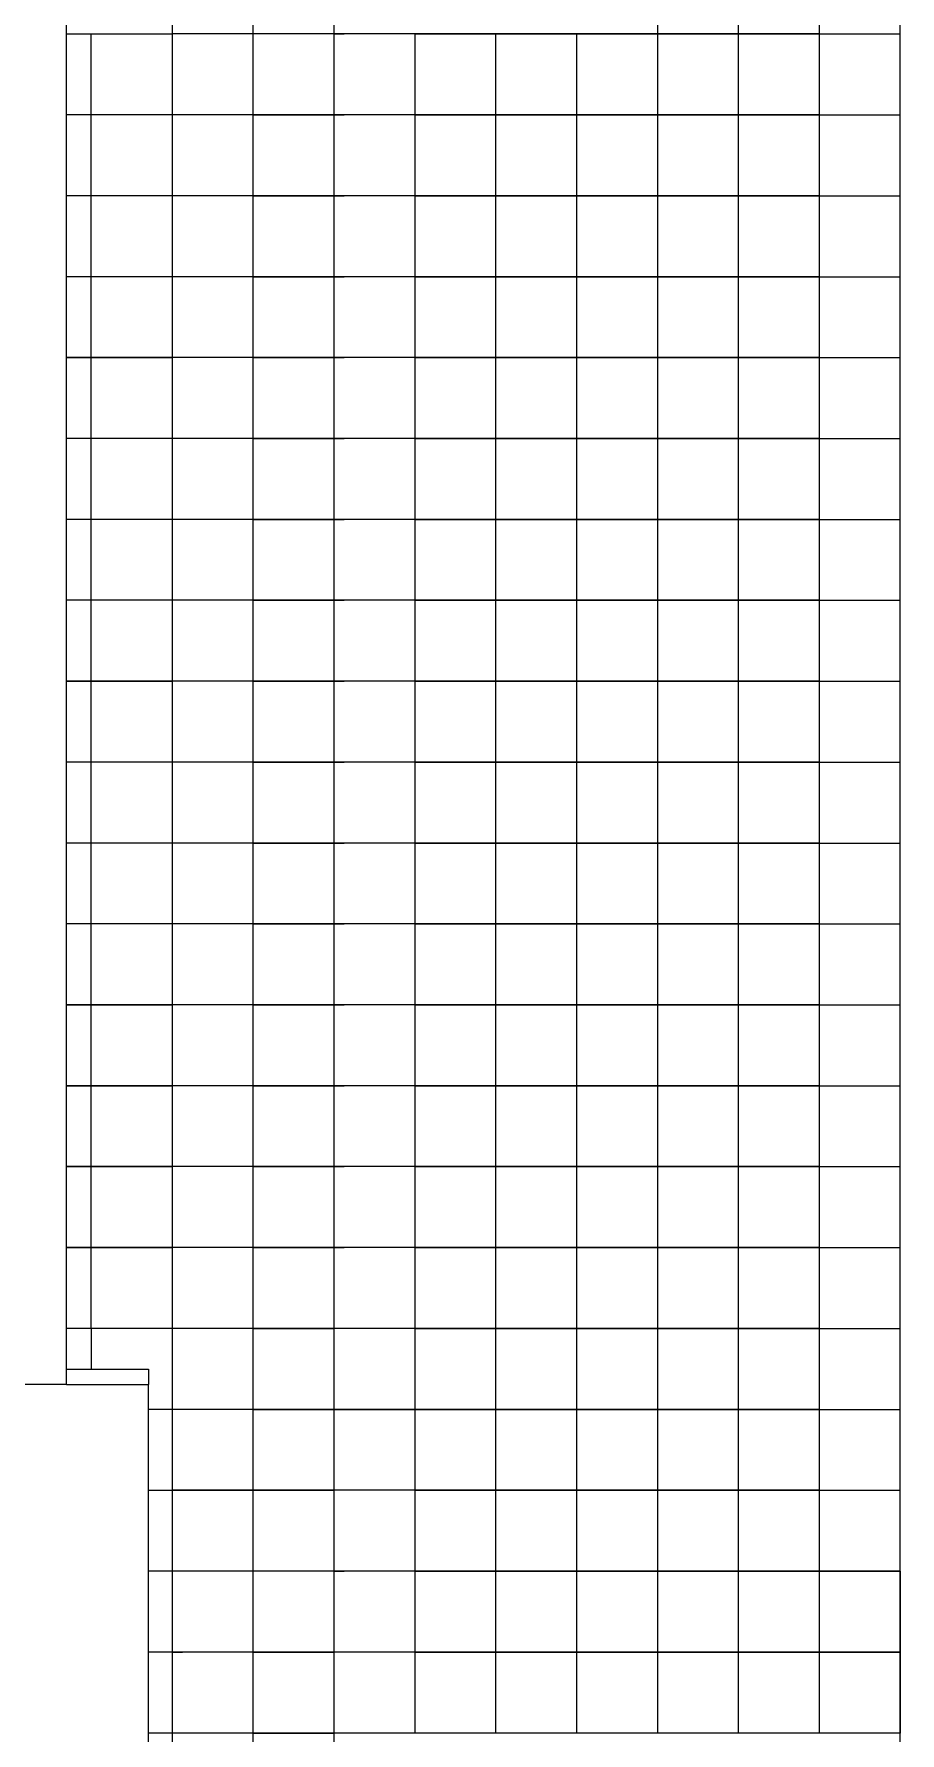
# Model space of a CAD drawing. Header units: millimetres. Extents: x 2377 to 4712, y -254 to 3188.
# Drawn here: x 3165.1 to 3193.4, y 1437.2 to 1492.6 of the extents above; entities that cross this region are included whole.
import ezdxf

# ---------------------------------------------------------------- set-up
doc = ezdxf.new("R2010")
doc.units = ezdxf.units.MM

msp = doc.modelspace()

# ---------------------------------------------------------------- linework, layer by layer
at = {"transparency": 33554687}
for p, q in [((3193.365, 1355.388), (3193.365, 1537.832)), ((3166.18, 1448.522), (3166.18, 1514.466)), ((3169.626, 1513.653), (3169.626, 1434.521)), ((3172.263, 1513.653), (3172.263, 1447.709)), ((3174.901, 1495.189), (3174.901, 1492.551)), ((3185.452, 1495.189), (3185.452, 1492.551)), ((3188.09, 1495.189), (3188.09, 1492.551)), ((3190.728, 1495.189), (3190.728, 1492.551)), ((3166.18, 1492.551), (3169.626, 1492.551)), ((3166.988, 1489.913), (3166.988, 1492.551)), ((3177.539, 1492.551), (3169.626, 1492.551)), ((3174.901, 1492.551), (3175.237, 1492.551)), ((3174.901, 1492.551), (3174.901, 1489.913)), ((3180.177, 1492.551), (3177.539, 1492.551)), ((3177.539, 1492.551), (3177.539, 1489.913)), ((3177.539, 1492.551), (3180.177, 1492.551)), ((3182.814, 1492.551), (3180.177, 1492.551)), ((3180.177, 1492.551), (3180.177, 1489.913)), ((3180.177, 1492.551), (3182.814, 1492.551)), ((3185.452, 1492.551), (3182.814, 1492.551)), ((3182.814, 1492.551), (3182.814, 1489.913)), ((3182.814, 1492.551), (3185.452, 1492.551)), ((3185.452, 1492.551), (3182.814, 1492.551)), ((3182.814, 1492.551), (3185.452, 1492.551)), ((3188.09, 1492.551), (3185.452, 1492.551)), ((3185.452, 1492.551), (3185.452, 1489.913)), ((3185.452, 1492.551), (3188.09, 1492.551)), ((3188.09, 1492.551), (3185.452, 1492.551)), ((3185.452, 1492.551), (3188.09, 1492.551)), ((3190.728, 1492.551), (3188.09, 1492.551)), ((3188.09, 1492.551), (3188.09, 1489.913)), ((3188.09, 1492.551), (3193.365, 1492.551)), ((3190.728, 1492.551), (3188.09, 1492.551)), ((3188.09, 1492.551), (3193.365, 1492.551)), ((3190.728, 1492.551), (3190.728, 1489.913)), ((3169.626, 1489.913), (3166.18, 1489.913)), ((3166.988, 1487.276), (3166.988, 1489.913)), ((3177.539, 1489.913), (3169.626, 1489.913)), ((3172.263, 1489.913), (3169.626, 1489.913)), ((3174.901, 1489.913), (3172.263, 1489.913)), ((3172.263, 1489.913), (3174.901, 1489.913)), ((3174.901, 1489.913), (3175.237, 1489.913)), ((3174.901, 1489.913), (3174.901, 1487.276)), ((3177.539, 1489.913), (3174.901, 1489.913)), ((3180.177, 1489.913), (3177.539, 1489.913)), ((3177.539, 1489.913), (3177.539, 1487.276)), ((3177.539, 1489.913), (3180.177, 1489.913)), ((3180.177, 1489.913), (3177.539, 1489.913)), ((3177.539, 1489.913), (3180.177, 1489.913)), ((3182.814, 1489.913), (3180.177, 1489.913)), ((3180.177, 1489.913), (3180.177, 1487.276)), ((3180.177, 1489.913), (3182.814, 1489.913)), ((3182.814, 1489.913), (3180.177, 1489.913)), ((3180.177, 1489.913), (3182.814, 1489.913)), ((3185.452, 1489.913), (3182.814, 1489.913)), ((3182.814, 1489.913), (3182.814, 1487.276)), ((3182.814, 1489.913), (3185.452, 1489.913)), ((3185.452, 1489.913), (3182.814, 1489.913)), ((3182.814, 1489.913), (3185.452, 1489.913)), ((3188.09, 1489.913), (3185.452, 1489.913)), ((3185.452, 1489.913), (3185.452, 1487.276)), ((3185.452, 1489.913), (3188.09, 1489.913)), ((3188.09, 1489.913), (3185.452, 1489.913)), ((3185.452, 1489.913), (3188.09, 1489.913)), ((3190.728, 1489.913), (3188.09, 1489.913)), ((3188.09, 1489.913), (3188.09, 1487.276)), ((3188.09, 1489.913), (3193.365, 1489.913)), ((3190.728, 1489.913), (3188.09, 1489.913)), ((3188.09, 1489.913), (3193.365, 1489.913)), ((3190.728, 1489.913), (3190.728, 1487.276)), ((3169.626, 1487.276), (3166.18, 1487.276)), ((3166.988, 1484.638), (3166.988, 1487.276)), ((3177.539, 1487.276), (3169.626, 1487.276)), ((3172.263, 1487.276), (3169.626, 1487.276)), ((3174.901, 1487.276), (3172.263, 1487.276)), ((3172.263, 1487.276), (3174.901, 1487.276)), ((3174.901, 1487.276), (3175.237, 1487.276)), ((3174.901, 1487.276), (3174.901, 1484.638)), ((3177.539, 1487.276), (3174.901, 1487.276)), ((3180.177, 1487.276), (3177.539, 1487.276)), ((3177.539, 1487.276), (3177.539, 1484.638)), ((3177.539, 1487.276), (3180.177, 1487.276)), ((3180.177, 1487.276), (3177.539, 1487.276)), ((3177.539, 1487.276), (3180.177, 1487.276)), ((3182.814, 1487.276), (3180.177, 1487.276)), ((3180.177, 1487.276), (3180.177, 1484.638)), ((3180.177, 1487.276), (3182.814, 1487.276)), ((3182.814, 1487.276), (3180.177, 1487.276)), ((3180.177, 1487.276), (3182.814, 1487.276)), ((3185.452, 1487.276), (3182.814, 1487.276)), ((3182.814, 1487.276), (3182.814, 1484.638)), ((3182.814, 1487.276), (3185.452, 1487.276)), ((3185.452, 1487.276), (3182.814, 1487.276)), ((3182.814, 1487.276), (3185.452, 1487.276)), ((3188.09, 1487.276), (3185.452, 1487.276)), ((3185.452, 1487.276), (3185.452, 1484.638)), ((3185.452, 1487.276), (3188.09, 1487.276)), ((3188.09, 1487.276), (3185.452, 1487.276)), ((3185.452, 1487.276), (3188.09, 1487.276)), ((3190.728, 1487.276), (3188.09, 1487.276)), ((3188.09, 1487.276), (3188.09, 1484.638)), ((3188.09, 1487.276), (3193.365, 1487.276)), ((3190.728, 1487.276), (3188.09, 1487.276)), ((3188.09, 1487.276), (3193.365, 1487.276)), ((3190.728, 1487.276), (3190.728, 1484.638)), ((3169.626, 1484.638), (3166.18, 1484.638)), ((3166.988, 1482), (3166.988, 1484.638)), ((3177.539, 1484.638), (3169.626, 1484.638)), ((3172.263, 1484.638), (3169.626, 1484.638)), ((3174.901, 1484.638), (3172.263, 1484.638)), ((3172.263, 1484.638), (3174.901, 1484.638)), ((3174.901, 1484.638), (3175.237, 1484.638)), ((3174.901, 1484.638), (3174.901, 1482)), ((3177.539, 1484.638), (3174.901, 1484.638)), ((3180.177, 1484.638), (3177.539, 1484.638)), ((3177.539, 1484.638), (3177.539, 1482)), ((3177.539, 1484.638), (3180.177, 1484.638)), ((3180.177, 1484.638), (3177.539, 1484.638)), ((3177.539, 1484.638), (3180.177, 1484.638)), ((3182.814, 1484.638), (3180.177, 1484.638)), ((3180.177, 1484.638), (3180.177, 1482)), ((3180.177, 1484.638), (3182.814, 1484.638)), ((3182.814, 1484.638), (3180.177, 1484.638)), ((3180.177, 1484.638), (3182.814, 1484.638)), ((3185.452, 1484.638), (3182.814, 1484.638)), ((3182.814, 1484.638), (3182.814, 1482)), ((3182.814, 1484.638), (3185.452, 1484.638)), ((3185.452, 1484.638), (3182.814, 1484.638)), ((3182.814, 1484.638), (3185.452, 1484.638)), ((3188.09, 1484.638), (3185.452, 1484.638)), ((3185.452, 1484.638), (3185.452, 1482)), ((3185.452, 1484.638), (3188.09, 1484.638)), ((3188.09, 1484.638), (3185.452, 1484.638)), ((3185.452, 1484.638), (3188.09, 1484.638)), ((3190.728, 1484.638), (3188.09, 1484.638)), ((3188.09, 1484.638), (3188.09, 1482)), ((3188.09, 1484.638), (3193.365, 1484.638)), ((3190.728, 1484.638), (3188.09, 1484.638)), ((3188.09, 1484.638), (3193.365, 1484.638)), ((3190.728, 1484.638), (3190.728, 1482)), ((3166.18, 1482), (3169.626, 1482)), ((3169.626, 1482), (3166.18, 1482)), ((3166.988, 1479.362), (3166.988, 1482)), ((3177.539, 1482), (3169.626, 1482)), ((3172.263, 1482), (3169.626, 1482)), ((3174.901, 1482), (3172.263, 1482)), ((3172.263, 1482), (3174.901, 1482)), ((3174.901, 1482), (3175.237, 1482)), ((3174.901, 1482), (3174.901, 1479.362)), ((3177.539, 1482), (3174.901, 1482)), ((3180.177, 1482), (3177.539, 1482)), ((3177.539, 1482), (3177.539, 1479.362)), ((3177.539, 1482), (3180.177, 1482)), ((3180.177, 1482), (3177.539, 1482)), ((3177.539, 1482), (3180.177, 1482)), ((3182.814, 1482), (3180.177, 1482)), ((3180.177, 1482), (3180.177, 1479.362)), ((3180.177, 1482), (3182.814, 1482)), ((3182.814, 1482), (3180.177, 1482)), ((3180.177, 1482), (3182.814, 1482)), ((3185.452, 1482), (3182.814, 1482)), ((3182.814, 1482), (3182.814, 1479.362)), ((3182.814, 1482), (3185.452, 1482)), ((3185.452, 1482), (3182.814, 1482)), ((3182.814, 1482), (3185.452, 1482)), ((3188.09, 1482), (3185.452, 1482)), ((3185.452, 1482), (3185.452, 1479.362)), ((3185.452, 1482), (3188.09, 1482)), ((3188.09, 1482), (3185.452, 1482)), ((3185.452, 1482), (3188.09, 1482)), ((3190.728, 1482), (3188.09, 1482)), ((3188.09, 1482), (3188.09, 1479.362)), ((3188.09, 1482), (3193.365, 1482)), ((3190.728, 1482), (3188.09, 1482)), ((3188.09, 1482), (3193.365, 1482)), ((3190.728, 1482), (3190.728, 1479.362)), ((3169.626, 1479.362), (3166.18, 1479.362)), ((3166.988, 1476.725), (3166.988, 1479.362)), ((3177.539, 1479.362), (3169.626, 1479.362)), ((3172.263, 1479.362), (3169.626, 1479.362)), ((3174.901, 1479.362), (3172.263, 1479.362)), ((3172.263, 1479.362), (3174.901, 1479.362)), ((3174.901, 1479.362), (3175.237, 1479.362)), ((3174.901, 1479.362), (3174.901, 1476.725)), ((3177.539, 1479.362), (3174.901, 1479.362)), ((3180.177, 1479.362), (3177.539, 1479.362)), ((3177.539, 1479.362), (3177.539, 1476.725)), ((3177.539, 1479.362), (3180.177, 1479.362)), ((3180.177, 1479.362), (3177.539, 1479.362)), ((3177.539, 1479.362), (3180.177, 1479.362)), ((3182.814, 1479.362), (3180.177, 1479.362)), ((3180.177, 1479.362), (3180.177, 1476.725)), ((3180.177, 1479.362), (3182.814, 1479.362)), ((3182.814, 1479.362), (3180.177, 1479.362)), ((3180.177, 1479.362), (3182.814, 1479.362)), ((3185.452, 1479.362), (3182.814, 1479.362)), ((3182.814, 1479.362), (3182.814, 1476.725)), ((3182.814, 1479.362), (3185.452, 1479.362)), ((3185.452, 1479.362), (3182.814, 1479.362)), ((3182.814, 1479.362), (3185.452, 1479.362)), ((3188.09, 1479.362), (3185.452, 1479.362)), ((3185.452, 1479.362), (3185.452, 1476.725)), ((3185.452, 1479.362), (3188.09, 1479.362)), ((3188.09, 1479.362), (3185.452, 1479.362)), ((3185.452, 1479.362), (3188.09, 1479.362)), ((3190.728, 1479.362), (3188.09, 1479.362)), ((3188.09, 1479.362), (3188.09, 1476.725)), ((3188.09, 1479.362), (3193.365, 1479.362)), ((3190.728, 1479.362), (3188.09, 1479.362)), ((3188.09, 1479.362), (3193.365, 1479.362)), ((3190.728, 1479.362), (3190.728, 1476.725)), ((3169.626, 1476.725), (3166.18, 1476.725)), ((3166.988, 1474.087), (3166.988, 1476.725)), ((3177.539, 1476.725), (3169.626, 1476.725)), ((3172.263, 1476.725), (3169.626, 1476.725)), ((3174.901, 1476.725), (3172.263, 1476.725)), ((3172.263, 1476.725), (3174.901, 1476.725)), ((3174.901, 1476.725), (3175.237, 1476.725)), ((3174.901, 1476.725), (3174.901, 1474.087)), ((3177.539, 1476.725), (3174.901, 1476.725)), ((3180.177, 1476.725), (3177.539, 1476.725)), ((3177.539, 1476.725), (3177.539, 1474.087)), ((3177.539, 1476.725), (3180.177, 1476.725)), ((3180.177, 1476.725), (3177.539, 1476.725)), ((3177.539, 1476.725), (3180.177, 1476.725)), ((3182.814, 1476.725), (3180.177, 1476.725)), ((3180.177, 1476.725), (3180.177, 1474.087)), ((3180.177, 1476.725), (3182.814, 1476.725)), ((3182.814, 1476.725), (3180.177, 1476.725)), ((3180.177, 1476.725), (3182.814, 1476.725)), ((3185.452, 1476.725), (3182.814, 1476.725)), ((3182.814, 1476.725), (3182.814, 1474.087)), ((3182.814, 1476.725), (3185.452, 1476.725)), ((3185.452, 1476.725), (3182.814, 1476.725)), ((3182.814, 1476.725), (3185.452, 1476.725)), ((3188.09, 1476.725), (3185.452, 1476.725)), ((3185.452, 1476.725), (3185.452, 1474.087)), ((3185.452, 1476.725), (3188.09, 1476.725)), ((3188.09, 1476.725), (3185.452, 1476.725)), ((3185.452, 1476.725), (3188.09, 1476.725)), ((3190.728, 1476.725), (3188.09, 1476.725)), ((3188.09, 1476.725), (3188.09, 1474.087)), ((3188.09, 1476.725), (3193.365, 1476.725)), ((3190.728, 1476.725), (3188.09, 1476.725)), ((3188.09, 1476.725), (3193.365, 1476.725)), ((3190.728, 1476.725), (3190.728, 1474.087)), ((3169.626, 1474.087), (3166.18, 1474.087)), ((3166.988, 1471.449), (3166.988, 1474.087)), ((3177.539, 1474.087), (3169.626, 1474.087)), ((3172.263, 1474.087), (3169.626, 1474.087)), ((3174.901, 1474.087), (3172.263, 1474.087)), ((3172.263, 1474.087), (3174.901, 1474.087)), ((3174.901, 1474.087), (3175.237, 1474.087)), ((3174.901, 1474.087), (3174.901, 1471.449)), ((3177.539, 1474.087), (3174.901, 1474.087)), ((3180.177, 1474.087), (3177.539, 1474.087)), ((3177.539, 1474.087), (3177.539, 1471.449)), ((3177.539, 1474.087), (3180.177, 1474.087)), ((3180.177, 1474.087), (3177.539, 1474.087)), ((3177.539, 1474.087), (3180.177, 1474.087)), ((3182.814, 1474.087), (3180.177, 1474.087)), ((3180.177, 1474.087), (3180.177, 1471.449)), ((3180.177, 1474.087), (3182.814, 1474.087)), ((3182.814, 1474.087), (3180.177, 1474.087)), ((3180.177, 1474.087), (3182.814, 1474.087)), ((3185.452, 1474.087), (3182.814, 1474.087)), ((3182.814, 1474.087), (3182.814, 1471.449)), ((3182.814, 1474.087), (3185.452, 1474.087)), ((3185.452, 1474.087), (3182.814, 1474.087)), ((3182.814, 1474.087), (3185.452, 1474.087)), ((3188.09, 1474.087), (3185.452, 1474.087)), ((3185.452, 1474.087), (3185.452, 1471.449)), ((3185.452, 1474.087), (3188.09, 1474.087)), ((3188.09, 1474.087), (3185.452, 1474.087)), ((3185.452, 1474.087), (3188.09, 1474.087)), ((3190.728, 1474.087), (3188.09, 1474.087)), ((3188.09, 1474.087), (3188.09, 1471.449)), ((3188.09, 1474.087), (3193.365, 1474.087)), ((3190.728, 1474.087), (3188.09, 1474.087)), ((3188.09, 1474.087), (3193.365, 1474.087)), ((3190.728, 1474.087), (3190.728, 1471.449)), ((3166.18, 1471.449), (3169.626, 1471.449)), ((3169.626, 1471.449), (3166.18, 1471.449)), ((3166.988, 1468.811), (3166.988, 1471.449)), ((3177.539, 1471.449), (3169.626, 1471.449)), ((3172.263, 1471.449), (3169.626, 1471.449)), ((3174.901, 1471.449), (3172.263, 1471.449)), ((3172.263, 1471.449), (3174.901, 1471.449)), ((3174.901, 1471.449), (3175.237, 1471.449)), ((3174.901, 1471.449), (3174.901, 1468.811)), ((3177.539, 1471.449), (3174.901, 1471.449)), ((3180.177, 1471.449), (3177.539, 1471.449)), ((3177.539, 1471.449), (3177.539, 1468.811)), ((3177.539, 1471.449), (3180.177, 1471.449)), ((3180.177, 1471.449), (3177.539, 1471.449)), ((3177.539, 1471.449), (3180.177, 1471.449)), ((3182.814, 1471.449), (3180.177, 1471.449)), ((3180.177, 1471.449), (3180.177, 1468.811)), ((3180.177, 1471.449), (3182.814, 1471.449)), ((3182.814, 1471.449), (3180.177, 1471.449)), ((3180.177, 1471.449), (3182.814, 1471.449)), ((3185.452, 1471.449), (3182.814, 1471.449)), ((3182.814, 1471.449), (3182.814, 1468.811)), ((3182.814, 1471.449), (3185.452, 1471.449)), ((3185.452, 1471.449), (3182.814, 1471.449)), ((3182.814, 1471.449), (3185.452, 1471.449)), ((3188.09, 1471.449), (3185.452, 1471.449)), ((3185.452, 1471.449), (3185.452, 1468.811)), ((3185.452, 1471.449), (3188.09, 1471.449)), ((3188.09, 1471.449), (3185.452, 1471.449)), ((3185.452, 1471.449), (3188.09, 1471.449)), ((3190.728, 1471.449), (3188.09, 1471.449)), ((3188.09, 1471.449), (3188.09, 1468.811)), ((3188.09, 1471.449), (3193.365, 1471.449)), ((3190.728, 1471.449), (3188.09, 1471.449)), ((3188.09, 1471.449), (3193.365, 1471.449)), ((3190.728, 1471.449), (3190.728, 1468.811)), ((3169.626, 1468.811), (3166.18, 1468.811)), ((3166.988, 1466.174), (3166.988, 1468.811)), ((3177.539, 1468.811), (3169.626, 1468.811)), ((3172.263, 1468.811), (3169.626, 1468.811)), ((3174.901, 1468.811), (3172.263, 1468.811)), ((3172.263, 1468.811), (3174.901, 1468.811)), ((3174.901, 1468.811), (3175.237, 1468.811)), ((3174.901, 1468.811), (3174.901, 1466.174)), ((3177.539, 1468.811), (3174.901, 1468.811)), ((3180.177, 1468.811), (3177.539, 1468.811)), ((3177.539, 1468.811), (3177.539, 1466.174)), ((3177.539, 1468.811), (3180.177, 1468.811)), ((3180.177, 1468.811), (3177.539, 1468.811)), ((3177.539, 1468.811), (3180.177, 1468.811)), ((3182.814, 1468.811), (3180.177, 1468.811)), ((3180.177, 1468.811), (3180.177, 1466.174)), ((3180.177, 1468.811), (3182.814, 1468.811)), ((3182.814, 1468.811), (3180.177, 1468.811)), ((3180.177, 1468.811), (3182.814, 1468.811)), ((3185.452, 1468.811), (3182.814, 1468.811)), ((3182.814, 1468.811), (3182.814, 1466.174)), ((3182.814, 1468.811), (3185.452, 1468.811)), ((3185.452, 1468.811), (3182.814, 1468.811)), ((3182.814, 1468.811), (3185.452, 1468.811)), ((3188.09, 1468.811), (3185.452, 1468.811)), ((3185.452, 1468.811), (3185.452, 1466.174)), ((3185.452, 1468.811), (3188.09, 1468.811)), ((3188.09, 1468.811), (3185.452, 1468.811)), ((3185.452, 1468.811), (3188.09, 1468.811)), ((3190.728, 1468.811), (3188.09, 1468.811)), ((3188.09, 1468.811), (3188.09, 1466.174)), ((3188.09, 1468.811), (3193.365, 1468.811)), ((3190.728, 1468.811), (3188.09, 1468.811)), ((3188.09, 1468.811), (3193.365, 1468.811)), ((3190.728, 1468.811), (3190.728, 1466.174)), ((3169.626, 1466.174), (3166.18, 1466.174)), ((3166.988, 1463.536), (3166.988, 1466.174)), ((3177.539, 1466.174), (3169.626, 1466.174)), ((3172.263, 1466.174), (3169.626, 1466.174)), ((3174.901, 1466.174), (3172.263, 1466.174)), ((3172.263, 1466.174), (3174.901, 1466.174)), ((3174.901, 1466.174), (3175.237, 1466.174)), ((3174.901, 1466.174), (3174.901, 1463.536)), ((3177.539, 1466.174), (3174.901, 1466.174)), ((3180.177, 1466.174), (3177.539, 1466.174)), ((3177.539, 1466.174), (3177.539, 1463.536)), ((3177.539, 1466.174), (3180.177, 1466.174)), ((3180.177, 1466.174), (3177.539, 1466.174)), ((3177.539, 1466.174), (3180.177, 1466.174)), ((3182.814, 1466.174), (3180.177, 1466.174)), ((3180.177, 1466.174), (3180.177, 1463.536)), ((3180.177, 1466.174), (3182.814, 1466.174)), ((3182.814, 1466.174), (3180.177, 1466.174)), ((3180.177, 1466.174), (3182.814, 1466.174)), ((3185.452, 1466.174), (3182.814, 1466.174)), ((3182.814, 1466.174), (3182.814, 1463.536)), ((3182.814, 1466.174), (3185.452, 1466.174)), ((3185.452, 1466.174), (3182.814, 1466.174)), ((3182.814, 1466.174), (3185.452, 1466.174)), ((3188.09, 1466.174), (3185.452, 1466.174)), ((3185.452, 1466.174), (3185.452, 1463.536)), ((3185.452, 1466.174), (3188.09, 1466.174)), ((3188.09, 1466.174), (3185.452, 1466.174)), ((3185.452, 1466.174), (3188.09, 1466.174)), ((3190.728, 1466.174), (3188.09, 1466.174)), ((3188.09, 1466.174), (3188.09, 1463.536)), ((3188.09, 1466.174), (3193.365, 1466.174)), ((3190.728, 1466.174), (3188.09, 1466.174)), ((3188.09, 1466.174), (3193.365, 1466.174)), ((3190.728, 1466.174), (3190.728, 1463.536)), ((3169.626, 1463.536), (3166.18, 1463.536)), ((3166.988, 1460.898), (3166.988, 1463.536)), ((3177.539, 1463.536), (3169.626, 1463.536)), ((3172.263, 1463.536), (3169.626, 1463.536)), ((3174.901, 1463.536), (3172.263, 1463.536)), ((3172.263, 1463.536), (3174.901, 1463.536)), ((3174.901, 1463.536), (3175.237, 1463.536)), ((3174.901, 1463.536), (3174.901, 1460.898)), ((3177.539, 1463.536), (3174.901, 1463.536)), ((3180.177, 1463.536), (3177.539, 1463.536)), ((3177.539, 1463.536), (3177.539, 1460.898)), ((3177.539, 1463.536), (3180.177, 1463.536)), ((3180.177, 1463.536), (3177.539, 1463.536)), ((3177.539, 1463.536), (3180.177, 1463.536)), ((3182.814, 1463.536), (3180.177, 1463.536)), ((3180.177, 1463.536), (3180.177, 1460.898)), ((3180.177, 1463.536), (3182.814, 1463.536)), ((3182.814, 1463.536), (3180.177, 1463.536)), ((3180.177, 1463.536), (3182.814, 1463.536)), ((3185.452, 1463.536), (3182.814, 1463.536)), ((3182.814, 1463.536), (3182.814, 1460.898)), ((3182.814, 1463.536), (3185.452, 1463.536)), ((3185.452, 1463.536), (3182.814, 1463.536)), ((3182.814, 1463.536), (3185.452, 1463.536)), ((3188.09, 1463.536), (3185.452, 1463.536)), ((3185.452, 1463.536), (3185.452, 1460.898)), ((3185.452, 1463.536), (3188.09, 1463.536)), ((3188.09, 1463.536), (3185.452, 1463.536)), ((3185.452, 1463.536), (3188.09, 1463.536)), ((3190.728, 1463.536), (3188.09, 1463.536)), ((3188.09, 1463.536), (3188.09, 1460.898)), ((3188.09, 1463.536), (3193.365, 1463.536)), ((3190.728, 1463.536), (3188.09, 1463.536)), ((3188.09, 1463.536), (3193.365, 1463.536)), ((3190.728, 1463.536), (3190.728, 1460.898)), ((3166.18, 1460.898), (3169.626, 1460.898)), ((3169.626, 1460.898), (3166.18, 1460.898)), ((3166.988, 1458.26), (3166.988, 1460.898)), ((3177.539, 1460.898), (3169.626, 1460.898)), ((3172.263, 1460.898), (3169.626, 1460.898)), ((3174.901, 1460.898), (3172.263, 1460.898)), ((3172.263, 1460.898), (3174.901, 1460.898)), ((3174.901, 1460.898), (3175.237, 1460.898)), ((3174.901, 1460.898), (3174.901, 1458.26)), ((3177.539, 1460.898), (3174.901, 1460.898)), ((3180.177, 1460.898), (3177.539, 1460.898)), ((3177.539, 1460.898), (3177.539, 1458.26)), ((3177.539, 1460.898), (3180.177, 1460.898)), ((3180.177, 1460.898), (3177.539, 1460.898)), ((3177.539, 1460.898), (3180.177, 1460.898)), ((3182.814, 1460.898), (3180.177, 1460.898)), ((3180.177, 1460.898), (3180.177, 1458.26)), ((3180.177, 1460.898), (3182.814, 1460.898)), ((3182.814, 1460.898), (3180.177, 1460.898)), ((3180.177, 1460.898), (3182.814, 1460.898)), ((3185.452, 1460.898), (3182.814, 1460.898)), ((3182.814, 1460.898), (3182.814, 1458.26)), ((3182.814, 1460.898), (3185.452, 1460.898)), ((3185.452, 1460.898), (3182.814, 1460.898)), ((3182.814, 1460.898), (3185.452, 1460.898)), ((3188.09, 1460.898), (3185.452, 1460.898)), ((3185.452, 1460.898), (3185.452, 1458.26)), ((3185.452, 1460.898), (3188.09, 1460.898)), ((3188.09, 1460.898), (3185.452, 1460.898)), ((3185.452, 1460.898), (3188.09, 1460.898)), ((3190.728, 1460.898), (3188.09, 1460.898)), ((3188.09, 1460.898), (3188.09, 1458.26)), ((3188.09, 1460.898), (3193.365, 1460.898)), ((3190.728, 1460.898), (3188.09, 1460.898)), ((3188.09, 1460.898), (3193.365, 1460.898)), ((3190.728, 1460.898), (3190.728, 1458.26)), ((3166.18, 1458.26), (3169.626, 1458.26)), ((3169.626, 1458.26), (3166.18, 1458.26)), ((3166.988, 1455.623), (3166.988, 1458.26)), ((3177.539, 1458.26), (3169.626, 1458.26)), ((3172.263, 1458.26), (3169.626, 1458.26)), ((3174.901, 1458.26), (3172.263, 1458.26)), ((3172.263, 1458.26), (3174.901, 1458.26)), ((3174.901, 1458.26), (3175.237, 1458.26)), ((3174.901, 1458.26), (3174.901, 1455.623)), ((3177.539, 1458.26), (3174.901, 1458.26)), ((3180.177, 1458.26), (3177.539, 1458.26)), ((3177.539, 1458.26), (3177.539, 1455.623)), ((3177.539, 1458.26), (3180.177, 1458.26)), ((3180.177, 1458.26), (3177.539, 1458.26)), ((3177.539, 1458.26), (3180.177, 1458.26)), ((3182.814, 1458.26), (3180.177, 1458.26)), ((3180.177, 1458.26), (3180.177, 1455.623)), ((3180.177, 1458.26), (3182.814, 1458.26)), ((3182.814, 1458.26), (3180.177, 1458.26)), ((3180.177, 1458.26), (3182.814, 1458.26)), ((3185.452, 1458.26), (3182.814, 1458.26)), ((3182.814, 1458.26), (3182.814, 1455.623)), ((3182.814, 1458.26), (3185.452, 1458.26)), ((3185.452, 1458.26), (3182.814, 1458.26)), ((3182.814, 1458.26), (3185.452, 1458.26)), ((3188.09, 1458.26), (3185.452, 1458.26)), ((3185.452, 1458.26), (3185.452, 1455.623)), ((3185.452, 1458.26), (3188.09, 1458.26)), ((3188.09, 1458.26), (3185.452, 1458.26)), ((3185.452, 1458.26), (3188.09, 1458.26)), ((3190.728, 1458.26), (3188.09, 1458.26)), ((3188.09, 1458.26), (3188.09, 1455.623)), ((3188.09, 1458.26), (3193.365, 1458.26)), ((3190.728, 1458.26), (3188.09, 1458.26)), ((3188.09, 1458.26), (3193.365, 1458.26)), ((3190.728, 1458.26), (3190.728, 1455.623)), ((3166.18, 1455.623), (3169.626, 1455.623)), ((3169.626, 1455.623), (3166.18, 1455.623)), ((3166.988, 1452.985), (3166.988, 1455.623)), ((3177.539, 1455.623), (3169.626, 1455.623)), ((3172.263, 1455.623), (3169.626, 1455.623)), ((3174.901, 1455.623), (3172.263, 1455.623)), ((3172.263, 1455.623), (3174.901, 1455.623)), ((3174.901, 1455.623), (3175.237, 1455.623)), ((3174.901, 1455.623), (3174.901, 1452.985)), ((3177.539, 1455.623), (3174.901, 1455.623)), ((3180.177, 1455.623), (3177.539, 1455.623)), ((3177.539, 1455.623), (3177.539, 1452.985)), ((3177.539, 1455.623), (3180.177, 1455.623)), ((3180.177, 1455.623), (3177.539, 1455.623)), ((3177.539, 1455.623), (3180.177, 1455.623)), ((3182.814, 1455.623), (3180.177, 1455.623)), ((3180.177, 1455.623), (3180.177, 1452.985)), ((3180.177, 1455.623), (3182.814, 1455.623)), ((3182.814, 1455.623), (3180.177, 1455.623)), ((3180.177, 1455.623), (3182.814, 1455.623)), ((3185.452, 1455.623), (3182.814, 1455.623)), ((3182.814, 1455.623), (3182.814, 1452.985)), ((3182.814, 1455.623), (3185.452, 1455.623)), ((3185.452, 1455.623), (3182.814, 1455.623)), ((3182.814, 1455.623), (3185.452, 1455.623)), ((3188.09, 1455.623), (3185.452, 1455.623)), ((3185.452, 1455.623), (3185.452, 1452.985)), ((3185.452, 1455.623), (3188.09, 1455.623)), ((3188.09, 1455.623), (3185.452, 1455.623)), ((3185.452, 1455.623), (3188.09, 1455.623)), ((3190.728, 1455.623), (3188.09, 1455.623)), ((3188.09, 1455.623), (3188.09, 1452.985)), ((3188.09, 1455.623), (3193.365, 1455.623)), ((3190.728, 1455.623), (3188.09, 1455.623)), ((3188.09, 1455.623), (3193.365, 1455.623)), ((3190.728, 1455.623), (3190.728, 1452.985)), ((3166.18, 1452.985), (3169.626, 1452.985)), ((3169.626, 1452.985), (3166.18, 1452.985)), ((3166.988, 1450.347), (3166.988, 1452.985)), ((3177.539, 1452.985), (3169.626, 1452.985)), ((3172.263, 1452.985), (3169.626, 1452.985)), ((3174.901, 1452.985), (3172.263, 1452.985)), ((3172.263, 1452.985), (3174.901, 1452.985)), ((3174.901, 1452.985), (3175.237, 1452.985)), ((3174.901, 1452.985), (3174.901, 1450.347)), ((3174.901, 1452.985), (3174.901, 1447.709)), ((3177.539, 1452.985), (3174.901, 1452.985)), ((3180.177, 1452.985), (3177.539, 1452.985)), ((3177.539, 1452.985), (3177.539, 1450.347)), ((3177.539, 1452.985), (3180.177, 1452.985)), ((3180.177, 1452.985), (3177.539, 1452.985)), ((3177.539, 1452.985), (3180.177, 1452.985)), ((3182.814, 1452.985), (3180.177, 1452.985)), ((3180.177, 1452.985), (3180.177, 1450.347)), ((3180.177, 1452.985), (3182.814, 1452.985)), ((3182.814, 1452.985), (3180.177, 1452.985)), ((3180.177, 1452.985), (3182.814, 1452.985)), ((3185.452, 1452.985), (3182.814, 1452.985)), ((3182.814, 1452.985), (3182.814, 1450.347)), ((3182.814, 1452.985), (3185.452, 1452.985)), ((3185.452, 1452.985), (3182.814, 1452.985)), ((3182.814, 1452.985), (3185.452, 1452.985)), ((3188.09, 1452.985), (3185.452, 1452.985)), ((3185.452, 1452.985), (3185.452, 1450.347)), ((3185.452, 1452.985), (3188.09, 1452.985)), ((3188.09, 1452.985), (3185.452, 1452.985)), ((3185.452, 1452.985), (3188.09, 1452.985)), ((3190.728, 1452.985), (3188.09, 1452.985)), ((3188.09, 1452.985), (3188.09, 1450.347)), ((3188.09, 1452.985), (3193.365, 1452.985)), ((3190.728, 1452.985), (3188.09, 1452.985)), ((3188.09, 1452.985), (3193.365, 1452.985)), ((3190.728, 1452.985), (3190.728, 1450.347)), ((3169.626, 1450.347), (3166.18, 1450.347)), ((3166.988, 1450.347), (3166.988, 1449.019)), ((3172.263, 1450.347), (3169.626, 1450.347)), ((3174.901, 1450.347), (3172.263, 1450.347)), ((3172.263, 1450.347), (3174.901, 1450.347)), ((3177.539, 1450.347), (3174.901, 1450.347)), ((3174.901, 1450.347), (3174.901, 1447.709)), ((3174.901, 1450.347), (3174.901, 1447.709)), ((3180.177, 1450.347), (3177.539, 1450.347)), ((3177.539, 1450.347), (3177.539, 1447.709)), ((3177.539, 1450.347), (3180.177, 1450.347)), ((3182.814, 1450.347), (3180.177, 1450.347)), ((3180.177, 1450.347), (3180.177, 1447.709)), ((3180.177, 1450.347), (3182.814, 1450.347)), ((3185.452, 1450.347), (3182.814, 1450.347)), ((3182.814, 1450.347), (3182.814, 1447.709)), ((3182.814, 1450.347), (3185.452, 1450.347)), ((3188.09, 1450.347), (3185.452, 1450.347)), ((3185.452, 1450.347), (3185.452, 1447.709)), ((3185.452, 1450.347), (3188.09, 1450.347)), ((3190.728, 1450.347), (3188.09, 1450.347)), ((3188.09, 1450.347), (3188.09, 1447.709)), ((3188.09, 1450.347), (3193.365, 1450.347)), ((3190.728, 1450.347), (3190.728, 1447.709)), ((3166.18, 1448.522), (3164.455, 1448.522)), ((3166.18, 1448.522), (3166.18, 1449.019)), ((3166.18, 1449.019), (3168.851, 1449.019)), ((3166.18, 1448.522), (3168.851, 1448.522)), ((3166.18, 1448.522), (3168.851, 1448.522)), ((3168.851, 1449.019), (3168.851, 1448.522)), ((3168.851, 1422.145), (3168.851, 1448.522)), ((3172.263, 1447.709), (3168.851, 1447.709)), ((3174.901, 1447.709), (3172.263, 1447.709)), ((3172.263, 1447.709), (3172.263, 1445.072)), ((3172.263, 1447.709), (3174.901, 1447.709)), ((3177.539, 1447.709), (3174.901, 1447.709)), ((3174.901, 1447.709), (3177.539, 1447.709)), ((3174.901, 1447.709), (3174.901, 1445.072)), ((3174.901, 1447.709), (3174.901, 1445.072)), ((3180.177, 1447.709), (3177.539, 1447.709)), ((3177.539, 1447.709), (3177.539, 1445.072)), ((3177.539, 1447.709), (3180.177, 1447.709)), ((3182.814, 1447.709), (3180.177, 1447.709)), ((3180.177, 1447.709), (3180.177, 1445.072)), ((3180.177, 1447.709), (3182.814, 1447.709)), ((3185.452, 1447.709), (3182.814, 1447.709)), ((3182.814, 1447.709), (3182.814, 1445.072)), ((3182.814, 1447.709), (3185.452, 1447.709)), ((3188.09, 1447.709), (3185.452, 1447.709)), ((3185.452, 1447.709), (3185.452, 1442.434)), ((3185.452, 1447.709), (3188.09, 1447.709)), ((3190.728, 1447.709), (3188.09, 1447.709)), ((3188.09, 1447.709), (3188.09, 1442.434)), ((3188.09, 1447.709), (3193.365, 1447.709)), ((3190.728, 1447.709), (3190.728, 1442.434)), ((3168.851, 1445.072), (3172.263, 1445.072)), ((3172.263, 1445.072), (3169.626, 1445.072)), ((3172.263, 1445.072), (3172.263, 1437.158)), ((3174.901, 1445.072), (3172.263, 1445.072)), ((3172.263, 1445.072), (3174.901, 1445.072)), ((3174.901, 1445.072), (3174.901, 1437.158)), ((3177.539, 1445.072), (3174.901, 1445.072)), ((3177.539, 1445.072), (3177.539, 1439.796)), ((3180.177, 1445.072), (3177.539, 1445.072)), ((3177.539, 1445.072), (3180.177, 1445.072)), ((3180.177, 1445.072), (3180.177, 1439.796)), ((3182.814, 1445.072), (3180.177, 1445.072)), ((3180.177, 1445.072), (3182.814, 1445.072)), ((3182.814, 1445.072), (3182.814, 1439.796)), ((3185.452, 1445.072), (3182.814, 1445.072)), ((3182.814, 1445.072), (3185.452, 1445.072)), ((3188.09, 1445.072), (3185.452, 1445.072)), ((3185.452, 1445.072), (3188.09, 1445.072)), ((3190.728, 1445.072), (3188.09, 1445.072)), ((3188.09, 1445.072), (3193.365, 1445.072)), ((3177.539, 1442.434), (3168.851, 1442.434)), ((3172.263, 1442.434), (3168.851, 1442.434)), ((3174.901, 1442.434), (3175.237, 1442.434)), ((3174.901, 1442.434), (3174.901, 1439.796)), ((3180.177, 1442.434), (3177.539, 1442.434)), ((3177.539, 1442.434), (3180.177, 1442.434)), ((3182.814, 1442.434), (3180.177, 1442.434)), ((3180.177, 1442.434), (3182.814, 1442.434)), ((3185.452, 1442.434), (3182.814, 1442.434)), ((3182.814, 1442.434), (3185.452, 1442.434)), ((3188.09, 1442.434), (3185.452, 1442.434)), ((3185.452, 1442.434), (3185.452, 1439.796)), ((3185.452, 1442.434), (3188.09, 1442.434)), ((3190.728, 1442.434), (3188.09, 1442.434)), ((3188.09, 1442.434), (3188.09, 1439.796)), ((3188.09, 1442.434), (3190.728, 1442.434)), ((3193.365, 1442.434), (3190.728, 1442.434)), ((3190.728, 1442.434), (3190.728, 1439.796)), ((3190.728, 1442.434), (3193.365, 1442.434)), ((3193.365, 1442.434), (3193.365, 1439.796)), ((3172.263, 1439.796), (3168.851, 1439.796)), ((3169.626, 1439.796), (3169.962, 1439.796)), ((3169.626, 1439.796), (3169.626, 1437.158)), ((3174.901, 1439.796), (3172.263, 1439.796)), ((3172.263, 1439.796), (3174.901, 1439.796)), ((3177.539, 1439.796), (3174.901, 1439.796)), ((3174.901, 1439.796), (3174.901, 1437.158)), ((3174.901, 1439.796), (3174.901, 1437.158)), ((3180.177, 1439.796), (3177.539, 1439.796)), ((3177.539, 1439.796), (3177.539, 1437.158)), ((3177.539, 1439.796), (3180.177, 1439.796)), ((3182.814, 1439.796), (3180.177, 1439.796)), ((3180.177, 1439.796), (3180.177, 1437.158)), ((3180.177, 1439.796), (3182.814, 1439.796)), ((3185.452, 1439.796), (3182.814, 1439.796)), ((3182.814, 1439.796), (3182.814, 1437.158)), ((3182.814, 1439.796), (3185.452, 1439.796)), ((3188.09, 1439.796), (3185.452, 1439.796)), ((3185.452, 1439.796), (3185.452, 1437.158)), ((3185.452, 1439.796), (3188.09, 1439.796)), ((3190.728, 1439.796), (3188.09, 1439.796)), ((3188.09, 1439.796), (3188.09, 1437.158)), ((3188.09, 1439.796), (3190.728, 1439.796)), ((3193.365, 1439.796), (3190.728, 1439.796)), ((3190.728, 1439.796), (3190.728, 1437.158)), ((3190.728, 1439.796), (3193.365, 1439.796)), ((3193.365, 1439.796), (3193.365, 1437.158)), ((3172.263, 1437.158), (3168.851, 1437.158)), ((3169.626, 1437.158), (3169.626, 1434.521)), ((3174.901, 1437.158), (3172.263, 1437.158)), ((3172.263, 1437.158), (3172.263, 1434.521)), ((3172.263, 1437.158), (3174.901, 1437.158)), ((3177.539, 1437.158), (3174.901, 1437.158)), ((3174.901, 1437.158), (3174.901, 1434.521)), ((3174.901, 1437.158), (3174.901, 1434.521)), ((3180.177, 1437.158), (3177.539, 1437.158)), ((3182.814, 1437.158), (3180.177, 1437.158)), ((3185.452, 1437.158), (3182.814, 1437.158)), ((3188.09, 1437.158), (3185.452, 1437.158)), ((3190.728, 1437.158), (3188.09, 1437.158)), ((3193.365, 1437.158), (3190.728, 1437.158))]:
    msp.add_line(p, q, dxfattribs=at)

doc.saveas('drawing.dxf')
